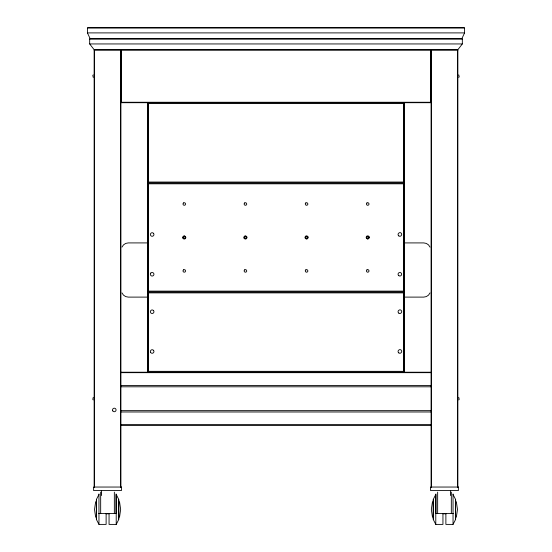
<?xml version="1.0" encoding="UTF-8"?>
<svg xmlns="http://www.w3.org/2000/svg" width="552" height="552" viewBox="0 0 552 552"><rect width="100%" height="100%" fill="white"/><g stroke="black" fill="none" stroke-linecap="round" stroke-linejoin="round"><path stroke-width="0.83" d="M183.961 238.954L185.12 238.747L185.789 237.788L185.582 236.642L184.616 235.973L183.457 236.18L182.781 237.139L182.995 238.285L183.961 238.954L185.306 237.684L185.168 236.905L184.513 236.456L183.264 237.243L184.064 238.478M184.513 236.456L184.616 235.973M245.102 238.954L246.261 238.747L246.93 237.788L246.723 236.642L245.757 235.973L244.598 236.18L243.922 237.139L244.136 238.285L245.102 238.954L246.447 237.684L246.309 236.905L245.654 236.456L244.405 237.243L245.205 238.478M245.654 236.456L245.757 235.973M306.243 238.954L307.402 238.747L308.078 237.788L307.864 236.642L306.898 235.973L305.739 236.18L305.07 237.139L305.277 238.285L306.243 238.954L307.595 237.684L307.45 236.905L306.008 236.594L305.553 237.243L306.346 238.478M306.795 236.456L306.898 235.973M367.384 238.954L368.543 238.747L369.219 237.788L369.005 236.642L368.039 235.973L366.88 236.18L366.211 237.139L366.418 238.285L367.384 238.954L368.736 237.684L368.591 236.905L367.149 236.594L366.694 237.243L367.487 238.478M367.936 236.456L368.039 235.973M95.655 501.713L94.523 509.462L95.655 517.21M119.522 517.21L120.653 509.462L119.522 501.713M432.478 501.713L431.347 509.462L432.478 517.21M456.345 517.21L457.477 509.462L456.345 501.713M461.872 38.647L464.556 32.899L464.556 28.048L464.101 27.6L87.899 27.6L87.444 28.048L87.444 32.899L90.128 38.647L461.872 38.647L462.328 39.095L462.328 43.946L457.863 49.694L94.137 49.694L89.672 43.946L89.672 39.095L90.128 38.647M98.96 494.516L96.524 499.222L96.524 519.694L98.96 524.4L106.122 524.4L106.122 513.415M116.217 524.4L118.652 519.694L118.652 499.222L116.217 494.516L116.217 524.4L109.055 524.4L109.055 513.415M445.878 513.415L445.878 524.4L453.04 524.4L455.476 519.694L455.476 499.222L453.04 494.516M121.999 247.096L123.469 244.895L125.67 243.425L128.257 242.914L148.074 242.914M430.001 292.926L428.531 295.127L426.33 296.596L423.743 297.107L403.926 297.107M93.24 74.865L92.805 75.438L93.24 77.418M93.24 397.392L92.805 399.365L93.24 399.945M458.76 77.418L459.195 76.838L458.76 74.865M458.76 399.945L459.195 399.365L458.76 397.392M94.137 487.492L94.137 50.142L94.585 49.694L94.585 487.492M120.916 487.492L120.916 50.142L121.364 49.694L121.364 102.706L430.636 102.706L431.084 102.258L120.916 102.258L121.364 102.706M147.695 372.221L148.143 371.765L148.143 292.45L147.695 292.001L148.143 291.553L148.143 183.381L147.695 182.926L148.143 182.477L148.143 103.162L147.695 102.706L147.695 372.221L148.585 371.337L403.415 371.337L404.305 372.221L404.305 102.706L403.415 103.59L148.585 103.59L147.695 102.706M431.084 487.492L431.084 50.142L431.54 49.694L431.54 487.492M404.305 102.706L403.857 103.162L403.857 182.477L404.305 182.926L403.857 183.381L403.857 291.553L404.305 292.001L403.857 292.45L403.857 371.765L404.305 372.221M147.695 182.926L148.585 182.043L403.415 182.043L404.305 182.926L403.415 183.809L148.585 183.809L147.695 182.926L404.305 182.926M147.695 292.001L148.585 291.118L403.415 291.118L404.305 292.001L403.415 292.884L148.585 292.884L147.695 292.001L404.305 292.001M182.995 238.285L183.409 238.022M185.168 236.905L185.582 236.642M244.136 238.285L244.55 238.022M246.309 236.905L246.723 236.642M305.277 238.285L305.691 238.022M307.45 236.905L307.864 236.642M366.418 238.285L366.832 238.022M368.591 236.905L369.005 236.642M100.671 513.443L98.96 513.443L116.051 513.443L116.051 493.95M435.949 493.95L435.949 513.443L453.04 513.443L451.329 513.443M87.444 28.048L464.556 28.048M87.444 32.899L464.556 32.899M89.672 39.095L462.328 39.095M89.672 43.946L462.328 43.946M94.137 50.142L457.863 50.142L457.863 487.492M403.926 242.914L423.743 242.914L426.33 243.425L428.531 244.895L430.001 247.096M148.074 297.107L128.257 297.107L125.67 296.596L123.469 295.127L121.999 292.926M120.916 385.475L431.084 385.475M120.916 386.8L431.084 386.8M120.916 410.653L431.084 410.653M120.916 411.985L431.084 411.985M114.347 513.443L116.051 513.443M435.949 513.443L437.653 513.443M105.798 513.781L109.213 513.781M442.787 513.781L446.202 513.781M435.783 524.4L435.783 494.516L433.348 499.222L433.348 519.694L435.783 524.4L442.945 524.4L442.945 513.415M366.211 237.139L366.694 237.243M368.736 237.684L369.219 237.788M305.07 237.139L305.553 237.243M307.595 237.684L308.078 237.788M243.922 237.139L244.405 237.243M246.447 237.684L246.93 237.788M182.781 237.139L183.264 237.243M185.306 237.684L185.789 237.788M457.863 50.142L457.415 49.694L457.415 487.492M431.084 50.142L430.636 49.694L430.636 102.706M120.916 50.142L120.46 49.694L120.46 487.492M398.806 235.925L398.309 235.38A1.753 1.753 0 0 1 398.53 233.317A1.753 1.753 0 0 1 401.401 235.38L400.904 235.925A1.753 1.753 0 0 1 398.861 235.925M398.806 275.69L398.309 275.144A1.753 1.753 0 0 1 398.53 273.081A1.794 1.794 0 0 1 401.18 273.081A1.753 1.753 0 0 1 401.401 275.144L400.904 275.69A1.753 1.753 0 0 1 398.861 275.69M398.806 313.156L398.309 312.611A1.753 1.753 0 0 1 398.53 310.548A1.753 1.753 0 0 1 401.401 312.611L400.904 313.156A1.753 1.753 0 0 1 398.861 313.15M398.806 352.921L398.309 352.376A1.753 1.753 0 0 1 398.53 350.306A1.753 1.753 0 0 1 401.401 352.376L400.904 352.921A1.753 1.753 0 0 1 398.861 352.914M150.599 352.376L151.096 352.921A1.801 1.801 0 0 0 153.194 352.921L153.691 352.376A1.753 1.753 0 0 0 153.47 350.306M112.725 410.84L113.222 411.385A1.801 1.801 0 0 0 115.32 411.385L115.816 410.84A1.753 1.753 0 0 0 115.43 408.611A1.753 1.753 0 0 0 113.174 408.611A1.753 1.753 0 0 0 112.787 410.84M366.88 236.18L367.149 236.594M368.281 238.333L368.543 238.747M305.739 236.18L306.008 236.594M307.133 238.333L307.402 238.747M244.598 236.18L244.867 236.594M245.992 238.333L246.261 238.747M183.457 236.18L183.719 236.594M184.851 238.333L185.12 238.747M455.648 499.712L455.648 519.211M453.04 493.95L453.04 524.4M451.329 492.108L451.329 513.643M450.487 490.597L450.487 495.551M437.653 492.108L437.653 513.643M433.175 499.712L433.175 519.211M403.415 103.59L403.415 182.043M403.415 183.809L403.415 291.118M403.415 292.884L403.415 371.337M148.585 103.59L148.585 182.043M148.585 183.809L148.585 291.118M148.585 292.884L148.585 371.337M118.825 499.712L118.825 519.211M114.347 492.108L114.347 513.643M101.513 490.597L101.513 495.551M100.671 492.108L100.671 513.643M98.96 493.95L98.96 524.4M96.352 499.712L96.352 519.211M150.813 273.019A1.801 1.801 0 0 0 150.593 275.137L151.096 275.69A1.801 1.801 0 0 0 153.194 275.69L153.691 275.144A1.753 1.753 0 0 0 153.47 273.081A1.794 1.794 0 0 0 150.82 273.081M153.47 233.254A1.801 1.801 0 0 0 150.593 235.373L151.096 235.925A1.801 1.801 0 0 0 153.194 235.925L153.691 235.38A1.753 1.753 0 0 0 153.47 233.317M150.593 352.362A1.801 1.801 0 0 1 153.47 350.244M153.47 310.479A1.801 1.801 0 0 0 150.593 312.604L151.096 313.156A1.801 1.801 0 0 0 153.194 313.156L153.691 312.611A1.753 1.753 0 0 0 153.47 310.548M183.561 202.894L182.981 203.729L183.16 204.723L184.002 205.303L185.01 205.123L185.596 204.288L185.417 203.295L184.575 202.715L183.561 202.894M183.561 269.804L182.981 270.639L183.16 271.632L184.002 272.212L185.01 272.032L185.596 271.198L185.417 270.204L184.575 269.624L183.561 269.804M244.708 202.894L244.122 203.729L244.301 204.723L245.143 205.303L246.151 205.123L246.737 204.288L246.558 203.295L245.716 202.715L244.708 202.894M244.708 269.804L244.122 270.639L244.301 271.632L245.143 272.212L246.151 272.032L246.737 271.198L246.558 270.204L245.716 269.624L244.708 269.804M305.849 202.894L305.263 203.729L305.442 204.723L306.284 205.303L307.291 205.123L307.878 204.288L307.699 203.295L306.857 202.715L305.849 202.894M305.849 269.804L305.263 270.639L305.442 271.632L306.284 272.212L307.291 272.032L307.878 271.198L307.699 270.204L306.857 269.624L305.849 269.804M366.99 202.894L366.404 203.729L366.583 204.723L367.425 205.303L368.439 205.123L369.019 204.288L368.839 203.295L367.998 202.715L366.99 202.894M366.99 269.804L366.404 270.639L366.583 271.632L367.425 272.212L368.439 272.032L369.019 271.198L368.839 270.204L367.998 269.624L366.99 269.804M121.364 372.221L120.916 372.669L431.084 372.669L430.636 372.221L121.364 372.221M431.084 424.785L430.636 425.233L121.364 425.233L120.916 424.785L431.084 424.785M121.426 487.043L93.619 487.043L93.619 490.576L121.426 490.576L121.426 487.043M458.381 487.043L430.574 487.043L430.574 490.576L458.381 490.576L458.381 487.043"/></g></svg>
